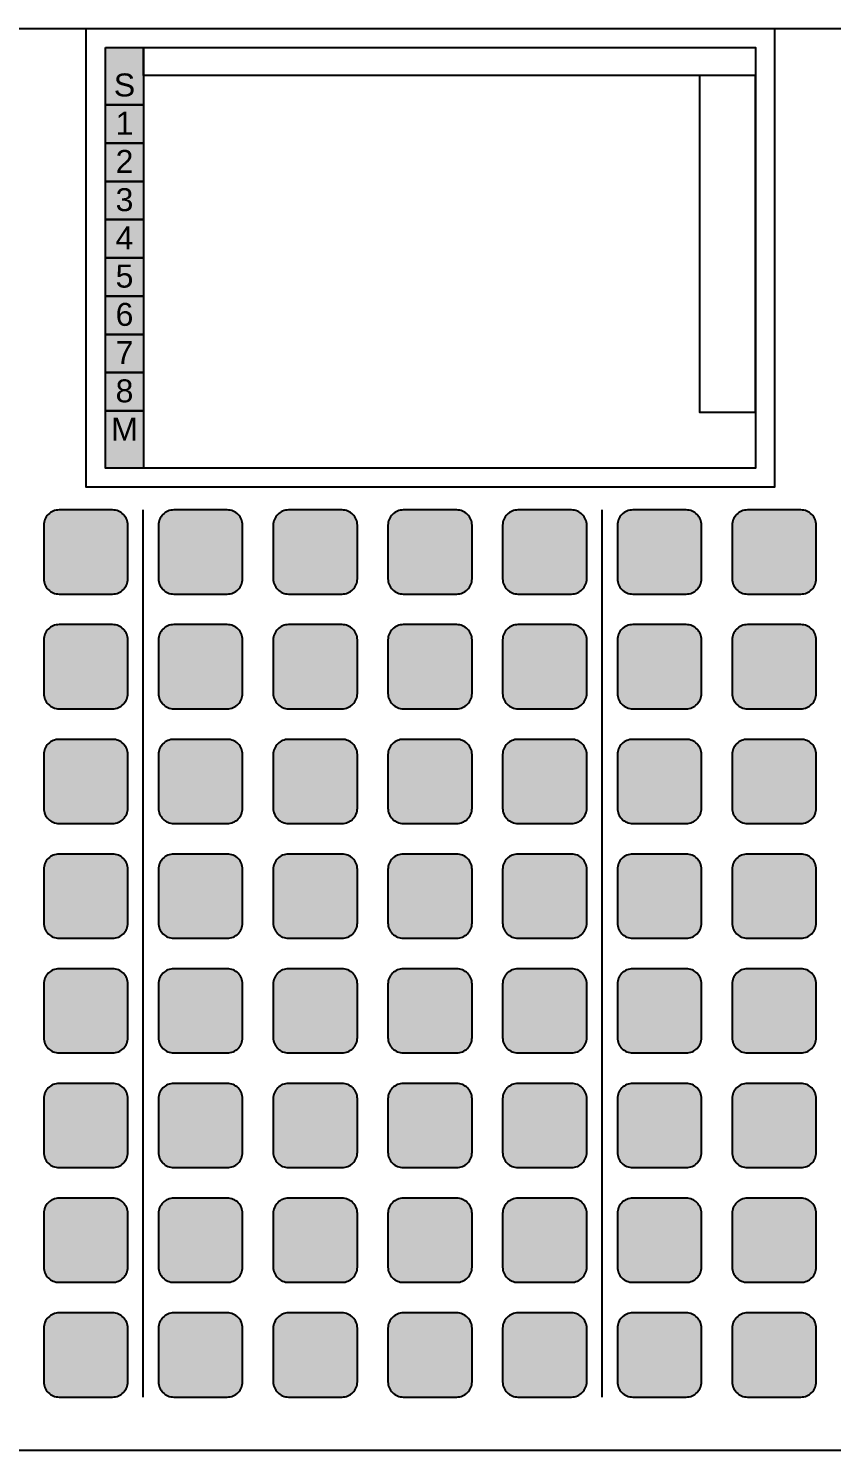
# Model space of a CAD drawing. Header units: millimetres. Extents: x -175 to 2286, y -1714 to 1134.
# Drawn here: x 404.4 to 509.4, y 158.1 to 344 of the extents above; entities that cross this region are included whole.
import ezdxf

# ---------------------------------------------------------------- set-up
doc = ezdxf.new("R2010")
doc.units = ezdxf.units.MM
for name, color, linetype in [('maingrid', 7, 'Continuous'), ('panel', 7, 'Continuous'), ('schrift', 7, 'Continuous')]:
    doc.layers.add(name, color=color, linetype=linetype)
doc.styles.get("Standard").update_dxf_attribs({"font": 'arial.ttf'})

msp = doc.modelspace()

# ---------------------------------------------------------------- hatches: boundary and pattern name
h = msp.add_hatch(color=6)
h.dxf.hatch_style = 1
h.paths.add_polyline_path([(414.469, 334.039), (419.469, 334.039), (419.469, 341.539), (414.469, 341.539)])
h = msp.add_hatch(color=1)
h.dxf.hatch_style = 1
h.paths.add_polyline_path([(419.469, 334.039), (414.469, 334.039), (414.469, 329.039), (419.469, 329.039)])
h = msp.add_hatch(color=6)
h.dxf.hatch_style = 1
h.paths.add_polyline_path([(414.469, 324.039), (419.469, 324.039), (419.469, 329.039), (414.469, 329.039)])
h = msp.add_hatch(color=54)
h.dxf.hatch_style = 1
h.paths.add_polyline_path([(419.469, 324.039), (414.469, 324.039), (414.469, 319.039), (419.469, 319.039)])
h = msp.add_hatch(color=2)
h.dxf.hatch_style = 1
h.paths.add_polyline_path([(419.469, 319.039), (414.469, 319.039), (414.469, 314.039), (419.469, 314.039)])
h = msp.add_hatch(color=150)
h.dxf.hatch_style = 1
h.paths.add_polyline_path([(419.469, 314.039), (414.469, 314.039), (414.469, 309.039), (419.469, 309.039)])
h = msp.add_hatch(color=61)
h.dxf.hatch_style = 1
h.paths.add_polyline_path([(419.469, 309.039), (414.469, 309.039), (414.469, 304.039), (419.469, 304.039)])
h = msp.add_hatch(color=4)
h.dxf.hatch_style = 1
h.paths.add_polyline_path([(419.469, 304.039), (414.469, 304.039), (414.469, 299.039), (419.469, 299.039)])
h = msp.add_hatch(color=3)
h.dxf.hatch_style = 1
h.paths.add_polyline_path([(419.469, 299.039), (414.469, 299.039), (414.469, 294.039), (419.469, 294.039)])
h = msp.add_hatch(color=252)
h.dxf.hatch_style = 1
h.paths.add_polyline_path([(414.469, 294.039), (414.469, 286.539), (419.469, 286.539), (419.469, 294.039)])
at = {"layer": 'maingrid'}
h = msp.add_hatch(color=252, dxfattribs=at)
h.dxf.hatch_style = 1
h.paths.add_polyline_path([(417.411, 279.079, 0.4142136), (415.411, 281.079), (408.411, 281.079, 0.4142136), (406.411, 279.079), (406.411, 272.079, 0.4142136), (408.411, 270.079), (415.411, 270.079, 0.4142136), (417.411, 272.079)])
h = msp.add_hatch(color=252, dxfattribs=at)
h.dxf.hatch_style = 1
h.paths.add_polyline_path([(432.411, 279.079, 0.4142136), (430.411, 281.079), (423.411, 281.079, 0.4142136), (421.411, 279.079), (421.411, 272.079, 0.4142136), (423.411, 270.079), (430.411, 270.079, 0.4142136), (432.411, 272.079)])
h = msp.add_hatch(color=252, dxfattribs=at)
h.dxf.hatch_style = 1
h.paths.add_polyline_path([(447.411, 279.079, 0.4142136), (445.411, 281.079), (438.411, 281.079, 0.4142136), (436.411, 279.079), (436.411, 272.079, 0.4142136), (438.411, 270.079), (445.411, 270.079, 0.4142136), (447.411, 272.079)])
h = msp.add_hatch(color=252, dxfattribs=at)
h.dxf.hatch_style = 1
h.paths.add_polyline_path([(462.411, 279.079, 0.4142136), (460.411, 281.079), (453.411, 281.079, 0.4142136), (451.411, 279.079), (451.411, 272.079, 0.4142136), (453.411, 270.079), (460.411, 270.079, 0.4142136), (462.411, 272.079)])
h = msp.add_hatch(color=252, dxfattribs=at)
h.dxf.hatch_style = 1
h.paths.add_polyline_path([(477.411, 279.079, 0.4142136), (475.411, 281.079), (468.411, 281.079, 0.4142136), (466.411, 279.079), (466.411, 272.079, 0.4142136), (468.411, 270.079), (475.411, 270.079, 0.4142136), (477.411, 272.079)])
h = msp.add_hatch(color=252, dxfattribs=at)
h.dxf.hatch_style = 1
h.paths.add_polyline_path([(492.411, 279.079, 0.4142136), (490.411, 281.079), (483.411, 281.079, 0.4142136), (481.411, 279.079), (481.411, 272.079, 0.4142136), (483.411, 270.079), (490.411, 270.079, 0.4142136), (492.411, 272.079)])
h = msp.add_hatch(color=252, dxfattribs=at)
h.dxf.hatch_style = 1
h.paths.add_polyline_path([(507.411, 279.079, 0.4142136), (505.411, 281.079), (498.411, 281.079, 0.4142136), (496.411, 279.079), (496.411, 272.079, 0.4142136), (498.411, 270.079), (505.411, 270.079, 0.4142136), (507.411, 272.079)])
h = msp.add_hatch(color=252, dxfattribs=at)
h.dxf.hatch_style = 1
h.paths.add_polyline_path([(417.411, 264.079, 0.4142136), (415.411, 266.079), (408.411, 266.079, 0.4142136), (406.411, 264.079), (406.411, 257.079, 0.4142136), (408.411, 255.079), (415.411, 255.079, 0.4142136), (417.411, 257.079)])
h = msp.add_hatch(color=252, dxfattribs=at)
h.dxf.hatch_style = 1
h.paths.add_polyline_path([(432.411, 264.079, 0.4142136), (430.411, 266.079), (423.411, 266.079, 0.4142136), (421.411, 264.079), (421.411, 257.079, 0.4142136), (423.411, 255.079), (430.411, 255.079, 0.4142136), (432.411, 257.079)])
h = msp.add_hatch(color=252, dxfattribs=at)
h.dxf.hatch_style = 1
h.paths.add_polyline_path([(447.411, 264.079, 0.4142136), (445.411, 266.079), (438.411, 266.079, 0.4142136), (436.411, 264.079), (436.411, 257.079, 0.4142136), (438.411, 255.079), (445.411, 255.079, 0.4142136), (447.411, 257.079)])
h = msp.add_hatch(color=252, dxfattribs=at)
h.dxf.hatch_style = 1
h.paths.add_polyline_path([(462.411, 264.079, 0.4142136), (460.411, 266.079), (453.411, 266.079, 0.4142136), (451.411, 264.079), (451.411, 257.079, 0.4142136), (453.411, 255.079), (460.411, 255.079, 0.4142136), (462.411, 257.079)])
h = msp.add_hatch(color=252, dxfattribs=at)
h.dxf.hatch_style = 1
h.paths.add_polyline_path([(477.411, 264.079, 0.4142136), (475.411, 266.079), (468.411, 266.079, 0.4142136), (466.411, 264.079), (466.411, 257.079, 0.4142136), (468.411, 255.079), (475.411, 255.079, 0.4142136), (477.411, 257.079)])
h = msp.add_hatch(color=252, dxfattribs=at)
h.dxf.hatch_style = 1
h.paths.add_polyline_path([(492.411, 264.079, 0.4142136), (490.411, 266.079), (483.411, 266.079, 0.4142136), (481.411, 264.079), (481.411, 257.079, 0.4142136), (483.411, 255.079), (490.411, 255.079, 0.4142136), (492.411, 257.079)])
h = msp.add_hatch(color=252, dxfattribs=at)
h.dxf.hatch_style = 1
h.paths.add_polyline_path([(507.411, 264.079, 0.4142136), (505.411, 266.079), (498.411, 266.079, 0.4142136), (496.411, 264.079), (496.411, 257.079, 0.4142136), (498.411, 255.079), (505.411, 255.079, 0.4142136), (507.411, 257.079)])
h = msp.add_hatch(color=252, dxfattribs=at)
h.dxf.hatch_style = 1
h.paths.add_polyline_path([(417.411, 249.079, 0.4142136), (415.411, 251.079), (408.411, 251.079, 0.4142136), (406.411, 249.079), (406.411, 242.079, 0.4142136), (408.411, 240.079), (415.411, 240.079, 0.4142136), (417.411, 242.079)])
h = msp.add_hatch(color=252, dxfattribs=at)
h.dxf.hatch_style = 1
h.paths.add_polyline_path([(432.411, 249.079, 0.4142136), (430.411, 251.079), (423.411, 251.079, 0.4142136), (421.411, 249.079), (421.411, 242.079, 0.4142136), (423.411, 240.079), (430.411, 240.079, 0.4142136), (432.411, 242.079)])
h = msp.add_hatch(color=252, dxfattribs=at)
h.dxf.hatch_style = 1
h.paths.add_polyline_path([(447.411, 249.079, 0.4142136), (445.411, 251.079), (438.411, 251.079, 0.4142136), (436.411, 249.079), (436.411, 242.079, 0.4142136), (438.411, 240.079), (445.411, 240.079, 0.4142136), (447.411, 242.079)])
h = msp.add_hatch(color=252, dxfattribs=at)
h.dxf.hatch_style = 1
h.paths.add_polyline_path([(462.411, 249.079, 0.4142136), (460.411, 251.079), (453.411, 251.079, 0.4142136), (451.411, 249.079), (451.411, 242.079, 0.4142136), (453.411, 240.079), (460.411, 240.079, 0.4142136), (462.411, 242.079)])
h = msp.add_hatch(color=252, dxfattribs=at)
h.dxf.hatch_style = 1
h.paths.add_polyline_path([(477.411, 249.079, 0.4142136), (475.411, 251.079), (468.411, 251.079, 0.4142136), (466.411, 249.079), (466.411, 242.079, 0.4142136), (468.411, 240.079), (475.411, 240.079, 0.4142136), (477.411, 242.079)])
h = msp.add_hatch(color=252, dxfattribs=at)
h.dxf.hatch_style = 1
h.paths.add_polyline_path([(492.411, 249.079, 0.4142136), (490.411, 251.079), (483.411, 251.079, 0.4142136), (481.411, 249.079), (481.411, 242.079, 0.4142136), (483.411, 240.079), (490.411, 240.079, 0.4142136), (492.411, 242.079)])
h = msp.add_hatch(color=252, dxfattribs=at)
h.dxf.hatch_style = 1
h.paths.add_polyline_path([(507.411, 249.079, 0.4142136), (505.411, 251.079), (498.411, 251.079, 0.4142136), (496.411, 249.079), (496.411, 242.079, 0.4142136), (498.411, 240.079), (505.411, 240.079, 0.4142136), (507.411, 242.079)])
h = msp.add_hatch(color=252, dxfattribs=at)
h.dxf.hatch_style = 1
h.paths.add_polyline_path([(417.411, 234.079, 0.4142136), (415.411, 236.079), (408.411, 236.079, 0.4142136), (406.411, 234.079), (406.411, 227.079, 0.4142136), (408.411, 225.079), (415.411, 225.079, 0.4142136), (417.411, 227.079)])
h = msp.add_hatch(color=252, dxfattribs=at)
h.dxf.hatch_style = 1
h.paths.add_polyline_path([(432.411, 234.079, 0.4142136), (430.411, 236.079), (423.411, 236.079, 0.4142136), (421.411, 234.079), (421.411, 227.079, 0.4142136), (423.411, 225.079), (430.411, 225.079, 0.4142136), (432.411, 227.079)])
h = msp.add_hatch(color=252, dxfattribs=at)
h.dxf.hatch_style = 1
h.paths.add_polyline_path([(447.411, 234.079, 0.4142136), (445.411, 236.079), (438.411, 236.079, 0.4142136), (436.411, 234.079), (436.411, 227.079, 0.4142136), (438.411, 225.079), (445.411, 225.079, 0.4142136), (447.411, 227.079)])
h = msp.add_hatch(color=252, dxfattribs=at)
h.dxf.hatch_style = 1
h.paths.add_polyline_path([(462.411, 234.079, 0.4142136), (460.411, 236.079), (453.411, 236.079, 0.4142136), (451.411, 234.079), (451.411, 227.079, 0.4142136), (453.411, 225.079), (460.411, 225.079, 0.4142136), (462.411, 227.079)])
h = msp.add_hatch(color=252, dxfattribs=at)
h.dxf.hatch_style = 1
h.paths.add_polyline_path([(477.411, 234.079, 0.4142136), (475.411, 236.079), (468.411, 236.079, 0.4142136), (466.411, 234.079), (466.411, 227.079, 0.4142136), (468.411, 225.079), (475.411, 225.079, 0.4142136), (477.411, 227.079)])
h = msp.add_hatch(color=252, dxfattribs=at)
h.dxf.hatch_style = 1
h.paths.add_polyline_path([(492.411, 234.079, 0.4142136), (490.411, 236.079), (483.411, 236.079, 0.4142136), (481.411, 234.079), (481.411, 227.079, 0.4142136), (483.411, 225.079), (490.411, 225.079, 0.4142136), (492.411, 227.079)])
h = msp.add_hatch(color=252, dxfattribs=at)
h.dxf.hatch_style = 1
h.paths.add_polyline_path([(507.411, 234.079, 0.4142136), (505.411, 236.079), (498.411, 236.079, 0.4142136), (496.411, 234.079), (496.411, 227.079, 0.4142136), (498.411, 225.079), (505.411, 225.079, 0.4142136), (507.411, 227.079)])
h = msp.add_hatch(color=252, dxfattribs=at)
h.dxf.hatch_style = 1
h.paths.add_polyline_path([(417.411, 219.079, 0.4142136), (415.411, 221.079), (408.411, 221.079, 0.4142136), (406.411, 219.079), (406.411, 212.079, 0.4142136), (408.411, 210.079), (415.411, 210.079, 0.4142136), (417.411, 212.079)])
h = msp.add_hatch(color=252, dxfattribs=at)
h.dxf.hatch_style = 1
h.paths.add_polyline_path([(432.411, 219.079, 0.4142136), (430.411, 221.079), (423.411, 221.079, 0.4142136), (421.411, 219.079), (421.411, 212.079, 0.4142136), (423.411, 210.079), (430.411, 210.079, 0.4142136), (432.411, 212.079)])
h = msp.add_hatch(color=252, dxfattribs=at)
h.dxf.hatch_style = 1
h.paths.add_polyline_path([(447.411, 219.079, 0.4142136), (445.411, 221.079), (438.411, 221.079, 0.4142136), (436.411, 219.079), (436.411, 212.079, 0.4142136), (438.411, 210.079), (445.411, 210.079, 0.4142136), (447.411, 212.079)])
h = msp.add_hatch(color=252, dxfattribs=at)
h.dxf.hatch_style = 1
h.paths.add_polyline_path([(462.411, 219.079, 0.4142136), (460.411, 221.079), (453.411, 221.079, 0.4142136), (451.411, 219.079), (451.411, 212.079, 0.4142136), (453.411, 210.079), (460.411, 210.079, 0.4142136), (462.411, 212.079)])
h = msp.add_hatch(color=252, dxfattribs=at)
h.dxf.hatch_style = 1
h.paths.add_polyline_path([(477.411, 219.079, 0.4142136), (475.411, 221.079), (468.411, 221.079, 0.4142136), (466.411, 219.079), (466.411, 212.079, 0.4142136), (468.411, 210.079), (475.411, 210.079, 0.4142136), (477.411, 212.079)])
h = msp.add_hatch(color=252, dxfattribs=at)
h.dxf.hatch_style = 1
h.paths.add_polyline_path([(492.411, 219.079, 0.4142136), (490.411, 221.079), (483.411, 221.079, 0.4142136), (481.411, 219.079), (481.411, 212.079, 0.4142136), (483.411, 210.079), (490.411, 210.079, 0.4142136), (492.411, 212.079)])
h = msp.add_hatch(color=252, dxfattribs=at)
h.dxf.hatch_style = 1
h.paths.add_polyline_path([(507.411, 219.079, 0.4142136), (505.411, 221.079), (498.411, 221.079, 0.4142136), (496.411, 219.079), (496.411, 212.079, 0.4142136), (498.411, 210.079), (505.411, 210.079, 0.4142136), (507.411, 212.079)])
h = msp.add_hatch(color=252, dxfattribs=at)
h.dxf.hatch_style = 1
h.paths.add_polyline_path([(417.411, 204.079, 0.4142136), (415.411, 206.079), (408.411, 206.079, 0.4142136), (406.411, 204.079), (406.411, 197.079, 0.4142136), (408.411, 195.079), (415.411, 195.079, 0.4142136), (417.411, 197.079)])
h = msp.add_hatch(color=252, dxfattribs=at)
h.dxf.hatch_style = 1
h.paths.add_polyline_path([(432.411, 204.079, 0.4142136), (430.411, 206.079), (423.411, 206.079, 0.4142136), (421.411, 204.079), (421.411, 197.079, 0.4142136), (423.411, 195.079), (430.411, 195.079, 0.4142136), (432.411, 197.079)])
h = msp.add_hatch(color=252, dxfattribs=at)
h.dxf.hatch_style = 1
h.paths.add_polyline_path([(447.411, 204.079, 0.4142136), (445.411, 206.079), (438.411, 206.079, 0.4142136), (436.411, 204.079), (436.411, 197.079, 0.4142136), (438.411, 195.079), (445.411, 195.079, 0.4142136), (447.411, 197.079)])
h = msp.add_hatch(color=252, dxfattribs=at)
h.dxf.hatch_style = 1
h.paths.add_polyline_path([(462.411, 204.079, 0.4142136), (460.411, 206.079), (453.411, 206.079, 0.4142136), (451.411, 204.079), (451.411, 197.079, 0.4142136), (453.411, 195.079), (460.411, 195.079, 0.4142136), (462.411, 197.079)])
h = msp.add_hatch(color=252, dxfattribs=at)
h.dxf.hatch_style = 1
h.paths.add_polyline_path([(477.411, 204.079, 0.4142136), (475.411, 206.079), (468.411, 206.079, 0.4142136), (466.411, 204.079), (466.411, 197.079, 0.4142136), (468.411, 195.079), (475.411, 195.079, 0.4142136), (477.411, 197.079)])
h = msp.add_hatch(color=252, dxfattribs=at)
h.dxf.hatch_style = 1
h.paths.add_polyline_path([(492.411, 204.079, 0.4142136), (490.411, 206.079), (483.411, 206.079, 0.4142136), (481.411, 204.079), (481.411, 197.079, 0.4142136), (483.411, 195.079), (490.411, 195.079, 0.4142136), (492.411, 197.079)])
h = msp.add_hatch(color=252, dxfattribs=at)
h.dxf.hatch_style = 1
h.paths.add_polyline_path([(507.411, 204.079, 0.4142136), (505.411, 206.079), (498.411, 206.079, 0.4142136), (496.411, 204.079), (496.411, 197.079, 0.4142136), (498.411, 195.079), (505.411, 195.079, 0.4142136), (507.411, 197.079)])
h = msp.add_hatch(color=252, dxfattribs=at)
h.dxf.hatch_style = 1
h.paths.add_polyline_path([(417.411, 189.079, 0.4142136), (415.411, 191.079), (408.411, 191.079, 0.4142136), (406.411, 189.079), (406.411, 182.079, 0.4142136), (408.411, 180.079), (415.411, 180.079, 0.4142136), (417.411, 182.079)])
h = msp.add_hatch(color=252, dxfattribs=at)
h.dxf.hatch_style = 1
h.paths.add_polyline_path([(432.411, 189.079, 0.4142136), (430.411, 191.079), (423.411, 191.079, 0.4142136), (421.411, 189.079), (421.411, 182.079, 0.4142136), (423.411, 180.079), (430.411, 180.079, 0.4142136), (432.411, 182.079)])
h = msp.add_hatch(color=252, dxfattribs=at)
h.dxf.hatch_style = 1
h.paths.add_polyline_path([(447.411, 189.079, 0.4142136), (445.411, 191.079), (438.411, 191.079, 0.4142136), (436.411, 189.079), (436.411, 182.079, 0.4142136), (438.411, 180.079), (445.411, 180.079, 0.4142136), (447.411, 182.079)])
h = msp.add_hatch(color=252, dxfattribs=at)
h.dxf.hatch_style = 1
h.paths.add_polyline_path([(462.411, 189.079, 0.4142136), (460.411, 191.079), (453.411, 191.079, 0.4142136), (451.411, 189.079), (451.411, 182.079, 0.4142136), (453.411, 180.079), (460.411, 180.079, 0.4142136), (462.411, 182.079)])
h = msp.add_hatch(color=252, dxfattribs=at)
h.dxf.hatch_style = 1
h.paths.add_polyline_path([(477.411, 189.079, 0.4142136), (475.411, 191.079), (468.411, 191.079, 0.4142136), (466.411, 189.079), (466.411, 182.079, 0.4142136), (468.411, 180.079), (475.411, 180.079, 0.4142136), (477.411, 182.079)])
h = msp.add_hatch(color=252, dxfattribs=at)
h.dxf.hatch_style = 1
h.paths.add_polyline_path([(492.411, 189.079, 0.4142136), (490.411, 191.079), (483.411, 191.079, 0.4142136), (481.411, 189.079), (481.411, 182.079, 0.4142136), (483.411, 180.079), (490.411, 180.079, 0.4142136), (492.411, 182.079)])
h = msp.add_hatch(color=252, dxfattribs=at)
h.dxf.hatch_style = 1
h.paths.add_polyline_path([(507.411, 189.079, 0.4142136), (505.411, 191.079), (498.411, 191.079, 0.4142136), (496.411, 189.079), (496.411, 182.079, 0.4142136), (498.411, 180.079), (505.411, 180.079, 0.4142136), (507.411, 182.079)])
h = msp.add_hatch(color=252, dxfattribs=at)
h.dxf.hatch_style = 1
h.paths.add_polyline_path([(417.411, 174.079, 0.4142136), (415.411, 176.079), (408.411, 176.079, 0.4142136), (406.411, 174.079), (406.411, 167.079, 0.4142136), (408.411, 165.079), (415.411, 165.079, 0.4142136), (417.411, 167.079)])
h = msp.add_hatch(color=252, dxfattribs=at)
h.dxf.hatch_style = 1
h.paths.add_polyline_path([(432.411, 174.079, 0.4142136), (430.411, 176.079), (423.411, 176.079, 0.4142136), (421.411, 174.079), (421.411, 167.079, 0.4142136), (423.411, 165.079), (430.411, 165.079, 0.4142136), (432.411, 167.079)])
h = msp.add_hatch(color=252, dxfattribs=at)
h.dxf.hatch_style = 1
h.paths.add_polyline_path([(447.411, 174.079, 0.4142136), (445.411, 176.079), (438.411, 176.079, 0.4142136), (436.411, 174.079), (436.411, 167.079, 0.4142136), (438.411, 165.079), (445.411, 165.079, 0.4142136), (447.411, 167.079)])
h = msp.add_hatch(color=252, dxfattribs=at)
h.dxf.hatch_style = 1
h.paths.add_polyline_path([(462.411, 174.079, 0.4142136), (460.411, 176.079), (453.411, 176.079, 0.4142136), (451.411, 174.079), (451.411, 167.079, 0.4142136), (453.411, 165.079), (460.411, 165.079, 0.4142136), (462.411, 167.079)])
h = msp.add_hatch(color=252, dxfattribs=at)
h.dxf.hatch_style = 1
h.paths.add_polyline_path([(477.411, 174.079, 0.4142136), (475.411, 176.079), (468.411, 176.079, 0.4142136), (466.411, 174.079), (466.411, 167.079, 0.4142136), (468.411, 165.079), (475.411, 165.079, 0.4142136), (477.411, 167.079)])
h = msp.add_hatch(color=252, dxfattribs=at)
h.dxf.hatch_style = 1
h.paths.add_polyline_path([(492.411, 174.079, 0.4142136), (490.411, 176.079), (483.411, 176.079, 0.4142136), (481.411, 174.079), (481.411, 167.079, 0.4142136), (483.411, 165.079), (490.411, 165.079, 0.4142136), (492.411, 167.079)])
h = msp.add_hatch(color=252, dxfattribs=at)
h.dxf.hatch_style = 1
h.paths.add_polyline_path([(507.411, 174.079, 0.4142136), (505.411, 176.079), (498.411, 176.079, 0.4142136), (496.411, 174.079), (496.411, 167.079, 0.4142136), (498.411, 165.079), (505.411, 165.079, 0.4142136), (507.411, 167.079)])

# ---------------------------------------------------------------- linework, layer by layer
for p, q in [((419.411, 165.079), (419.411, 281.079)), ((479.411, 165.079), (479.411, 281.079))]:
    msp.add_line(p, q)
for points in [[(294.411, 344.039), (604.411, 344.039), (604.411, 158.079), (294.411, 158.079)], [(411.969, 344.039), (501.969, 344.039), (501.969, 284.039), (411.969, 284.039)], [(414.469, 341.539), (499.469, 341.539), (499.469, 286.539), (414.469, 286.539)], [(414.469, 341.539), (419.469, 341.539), (419.469, 334.039), (414.469, 334.039)], [(419.469, 341.539), (499.469, 341.539), (499.469, 337.873), (419.469, 337.873)], [(499.469, 337.873), (492.136, 337.873), (492.136, 293.873), (499.469, 293.873)], [(414.469, 334.039), (419.469, 334.039), (419.469, 329.039), (414.469, 329.039)], [(414.469, 329.039), (419.469, 329.039), (419.469, 324.039), (414.469, 324.039)], [(414.469, 324.039), (419.469, 324.039), (419.469, 319.039), (414.469, 319.039)], [(414.469, 319.039), (419.469, 319.039), (419.469, 314.039), (414.469, 314.039)], [(414.469, 314.039), (419.469, 314.039), (419.469, 309.039), (414.469, 309.039)], [(414.469, 309.039), (419.469, 309.039), (419.469, 304.039), (414.469, 304.039)], [(414.469, 304.039), (419.469, 304.039), (419.469, 299.039), (414.469, 299.039)], [(414.469, 299.039), (419.469, 299.039), (419.469, 294.039), (414.469, 294.039)], [(414.469, 294.039), (419.469, 294.039), (419.469, 286.539), (414.469, 286.539)]]:
    msp.add_lwpolyline(points, close=True)
at = {"layer": 'panel'}
for points in [[(408.411, 270.079), (415.411, 270.079, 0.4142136), (417.411, 272.079), (417.411, 279.079, 0.4142136), (415.411, 281.079), (408.411, 281.079, 0.4142136), (406.411, 279.079), (406.411, 272.079, 0.4142136)], [(423.411, 270.079), (430.411, 270.079, 0.4142136), (432.411, 272.079), (432.411, 279.079, 0.4142136), (430.411, 281.079), (423.411, 281.079, 0.4142136), (421.411, 279.079), (421.411, 272.079, 0.4142136)], [(438.411, 270.079), (445.411, 270.079, 0.4142136), (447.411, 272.079), (447.411, 279.079, 0.4142136), (445.411, 281.079), (438.411, 281.079, 0.4142136), (436.411, 279.079), (436.411, 272.079, 0.4142136)], [(453.411, 270.079), (460.411, 270.079, 0.4142136), (462.411, 272.079), (462.411, 279.079, 0.4142136), (460.411, 281.079), (453.411, 281.079, 0.4142136), (451.411, 279.079), (451.411, 272.079, 0.4142136)], [(468.411, 270.079), (475.411, 270.079, 0.4142136), (477.411, 272.079), (477.411, 279.079, 0.4142136), (475.411, 281.079), (468.411, 281.079, 0.4142136), (466.411, 279.079), (466.411, 272.079, 0.4142136)], [(483.411, 270.079), (490.411, 270.079, 0.4142136), (492.411, 272.079), (492.411, 279.079, 0.4142136), (490.411, 281.079), (483.411, 281.079, 0.4142136), (481.411, 279.079), (481.411, 272.079, 0.4142136)], [(498.411, 270.079), (505.411, 270.079, 0.4142136), (507.411, 272.079), (507.411, 279.079, 0.4142136), (505.411, 281.079), (498.411, 281.079, 0.4142136), (496.411, 279.079), (496.411, 272.079, 0.4142136)], [(408.411, 255.079), (415.411, 255.079, 0.4142136), (417.411, 257.079), (417.411, 264.079, 0.4142136), (415.411, 266.079), (408.411, 266.079, 0.4142136), (406.411, 264.079), (406.411, 257.079, 0.4142136)], [(423.411, 255.079), (430.411, 255.079, 0.4142136), (432.411, 257.079), (432.411, 264.079, 0.4142136), (430.411, 266.079), (423.411, 266.079, 0.4142136), (421.411, 264.079), (421.411, 257.079, 0.4142136)], [(438.411, 255.079), (445.411, 255.079, 0.4142136), (447.411, 257.079), (447.411, 264.079, 0.4142136), (445.411, 266.079), (438.411, 266.079, 0.4142136), (436.411, 264.079), (436.411, 257.079, 0.4142136)], [(453.411, 255.079), (460.411, 255.079, 0.4142136), (462.411, 257.079), (462.411, 264.079, 0.4142136), (460.411, 266.079), (453.411, 266.079, 0.4142136), (451.411, 264.079), (451.411, 257.079, 0.4142136)], [(468.411, 255.079), (475.411, 255.079, 0.4142136), (477.411, 257.079), (477.411, 264.079, 0.4142136), (475.411, 266.079), (468.411, 266.079, 0.4142136), (466.411, 264.079), (466.411, 257.079, 0.4142136)], [(483.411, 255.079), (490.411, 255.079, 0.4142136), (492.411, 257.079), (492.411, 264.079, 0.4142136), (490.411, 266.079), (483.411, 266.079, 0.4142136), (481.411, 264.079), (481.411, 257.079, 0.4142136)], [(498.411, 255.079), (505.411, 255.079, 0.4142136), (507.411, 257.079), (507.411, 264.079, 0.4142136), (505.411, 266.079), (498.411, 266.079, 0.4142136), (496.411, 264.079), (496.411, 257.079, 0.4142136)], [(408.411, 240.079), (415.411, 240.079, 0.4142136), (417.411, 242.079), (417.411, 249.079, 0.4142136), (415.411, 251.079), (408.411, 251.079, 0.4142136), (406.411, 249.079), (406.411, 242.079, 0.4142136)], [(423.411, 240.079), (430.411, 240.079, 0.4142136), (432.411, 242.079), (432.411, 249.079, 0.4142136), (430.411, 251.079), (423.411, 251.079, 0.4142136), (421.411, 249.079), (421.411, 242.079, 0.4142136)], [(438.411, 240.079), (445.411, 240.079, 0.4142136), (447.411, 242.079), (447.411, 249.079, 0.4142136), (445.411, 251.079), (438.411, 251.079, 0.4142136), (436.411, 249.079), (436.411, 242.079, 0.4142136)], [(453.411, 240.079), (460.411, 240.079, 0.4142136), (462.411, 242.079), (462.411, 249.079, 0.4142136), (460.411, 251.079), (453.411, 251.079, 0.4142136), (451.411, 249.079), (451.411, 242.079, 0.4142136)], [(468.411, 240.079), (475.411, 240.079, 0.4142136), (477.411, 242.079), (477.411, 249.079, 0.4142136), (475.411, 251.079), (468.411, 251.079, 0.4142136), (466.411, 249.079), (466.411, 242.079, 0.4142136)], [(483.411, 240.079), (490.411, 240.079, 0.4142136), (492.411, 242.079), (492.411, 249.079, 0.4142136), (490.411, 251.079), (483.411, 251.079, 0.4142136), (481.411, 249.079), (481.411, 242.079, 0.4142136)], [(498.411, 240.079), (505.411, 240.079, 0.4142136), (507.411, 242.079), (507.411, 249.079, 0.4142136), (505.411, 251.079), (498.411, 251.079, 0.4142136), (496.411, 249.079), (496.411, 242.079, 0.4142136)], [(408.411, 225.079), (415.411, 225.079, 0.4142136), (417.411, 227.079), (417.411, 234.079, 0.4142136), (415.411, 236.079), (408.411, 236.079, 0.4142136), (406.411, 234.079), (406.411, 227.079, 0.4142136)], [(423.411, 225.079), (430.411, 225.079, 0.4142136), (432.411, 227.079), (432.411, 234.079, 0.4142136), (430.411, 236.079), (423.411, 236.079, 0.4142136), (421.411, 234.079), (421.411, 227.079, 0.4142136)], [(438.411, 225.079), (445.411, 225.079, 0.4142136), (447.411, 227.079), (447.411, 234.079, 0.4142136), (445.411, 236.079), (438.411, 236.079, 0.4142136), (436.411, 234.079), (436.411, 227.079, 0.4142136)], [(453.411, 225.079), (460.411, 225.079, 0.4142136), (462.411, 227.079), (462.411, 234.079, 0.4142136), (460.411, 236.079), (453.411, 236.079, 0.4142136), (451.411, 234.079), (451.411, 227.079, 0.4142136)], [(468.411, 225.079), (475.411, 225.079, 0.4142136), (477.411, 227.079), (477.411, 234.079, 0.4142136), (475.411, 236.079), (468.411, 236.079, 0.4142136), (466.411, 234.079), (466.411, 227.079, 0.4142136)], [(483.411, 225.079), (490.411, 225.079, 0.4142136), (492.411, 227.079), (492.411, 234.079, 0.4142136), (490.411, 236.079), (483.411, 236.079, 0.4142136), (481.411, 234.079), (481.411, 227.079, 0.4142136)], [(498.411, 225.079), (505.411, 225.079, 0.4142136), (507.411, 227.079), (507.411, 234.079, 0.4142136), (505.411, 236.079), (498.411, 236.079, 0.4142136), (496.411, 234.079), (496.411, 227.079, 0.4142136)], [(408.411, 210.079), (415.411, 210.079, 0.4142136), (417.411, 212.079), (417.411, 219.079, 0.4142136), (415.411, 221.079), (408.411, 221.079, 0.4142136), (406.411, 219.079), (406.411, 212.079, 0.4142136)], [(423.411, 210.079), (430.411, 210.079, 0.4142136), (432.411, 212.079), (432.411, 219.079, 0.4142136), (430.411, 221.079), (423.411, 221.079, 0.4142136), (421.411, 219.079), (421.411, 212.079, 0.4142136)], [(438.411, 210.079), (445.411, 210.079, 0.4142136), (447.411, 212.079), (447.411, 219.079, 0.4142136), (445.411, 221.079), (438.411, 221.079, 0.4142136), (436.411, 219.079), (436.411, 212.079, 0.4142136)], [(453.411, 210.079), (460.411, 210.079, 0.4142136), (462.411, 212.079), (462.411, 219.079, 0.4142136), (460.411, 221.079), (453.411, 221.079, 0.4142136), (451.411, 219.079), (451.411, 212.079, 0.4142136)], [(468.411, 210.079), (475.411, 210.079, 0.4142136), (477.411, 212.079), (477.411, 219.079, 0.4142136), (475.411, 221.079), (468.411, 221.079, 0.4142136), (466.411, 219.079), (466.411, 212.079, 0.4142136)], [(483.411, 210.079), (490.411, 210.079, 0.4142136), (492.411, 212.079), (492.411, 219.079, 0.4142136), (490.411, 221.079), (483.411, 221.079, 0.4142136), (481.411, 219.079), (481.411, 212.079, 0.4142136)], [(498.411, 210.079), (505.411, 210.079, 0.4142136), (507.411, 212.079), (507.411, 219.079, 0.4142136), (505.411, 221.079), (498.411, 221.079, 0.4142136), (496.411, 219.079), (496.411, 212.079, 0.4142136)], [(408.411, 195.079), (415.411, 195.079, 0.4142136), (417.411, 197.079), (417.411, 204.079, 0.4142136), (415.411, 206.079), (408.411, 206.079, 0.4142136), (406.411, 204.079), (406.411, 197.079, 0.4142136)], [(423.411, 195.079), (430.411, 195.079, 0.4142136), (432.411, 197.079), (432.411, 204.079, 0.4142136), (430.411, 206.079), (423.411, 206.079, 0.4142136), (421.411, 204.079), (421.411, 197.079, 0.4142136)], [(438.411, 195.079), (445.411, 195.079, 0.4142136), (447.411, 197.079), (447.411, 204.079, 0.4142136), (445.411, 206.079), (438.411, 206.079, 0.4142136), (436.411, 204.079), (436.411, 197.079, 0.4142136)], [(453.411, 195.079), (460.411, 195.079, 0.4142136), (462.411, 197.079), (462.411, 204.079, 0.4142136), (460.411, 206.079), (453.411, 206.079, 0.4142136), (451.411, 204.079), (451.411, 197.079, 0.4142136)], [(468.411, 195.079), (475.411, 195.079, 0.4142136), (477.411, 197.079), (477.411, 204.079, 0.4142136), (475.411, 206.079), (468.411, 206.079, 0.4142136), (466.411, 204.079), (466.411, 197.079, 0.4142136)], [(483.411, 195.079), (490.411, 195.079, 0.4142136), (492.411, 197.079), (492.411, 204.079, 0.4142136), (490.411, 206.079), (483.411, 206.079, 0.4142136), (481.411, 204.079), (481.411, 197.079, 0.4142136)], [(498.411, 195.079), (505.411, 195.079, 0.4142136), (507.411, 197.079), (507.411, 204.079, 0.4142136), (505.411, 206.079), (498.411, 206.079, 0.4142136), (496.411, 204.079), (496.411, 197.079, 0.4142136)], [(408.411, 180.079), (415.411, 180.079, 0.4142136), (417.411, 182.079), (417.411, 189.079, 0.4142136), (415.411, 191.079), (408.411, 191.079, 0.4142136), (406.411, 189.079), (406.411, 182.079, 0.4142136)], [(423.411, 180.079), (430.411, 180.079, 0.4142136), (432.411, 182.079), (432.411, 189.079, 0.4142136), (430.411, 191.079), (423.411, 191.079, 0.4142136), (421.411, 189.079), (421.411, 182.079, 0.4142136)], [(438.411, 180.079), (445.411, 180.079, 0.4142136), (447.411, 182.079), (447.411, 189.079, 0.4142136), (445.411, 191.079), (438.411, 191.079, 0.4142136), (436.411, 189.079), (436.411, 182.079, 0.4142136)], [(453.411, 180.079), (460.411, 180.079, 0.4142136), (462.411, 182.079), (462.411, 189.079, 0.4142136), (460.411, 191.079), (453.411, 191.079, 0.4142136), (451.411, 189.079), (451.411, 182.079, 0.4142136)], [(468.411, 180.079), (475.411, 180.079, 0.4142136), (477.411, 182.079), (477.411, 189.079, 0.4142136), (475.411, 191.079), (468.411, 191.079, 0.4142136), (466.411, 189.079), (466.411, 182.079, 0.4142136)], [(483.411, 180.079), (490.411, 180.079, 0.4142136), (492.411, 182.079), (492.411, 189.079, 0.4142136), (490.411, 191.079), (483.411, 191.079, 0.4142136), (481.411, 189.079), (481.411, 182.079, 0.4142136)], [(498.411, 180.079), (505.411, 180.079, 0.4142136), (507.411, 182.079), (507.411, 189.079, 0.4142136), (505.411, 191.079), (498.411, 191.079, 0.4142136), (496.411, 189.079), (496.411, 182.079, 0.4142136)], [(408.411, 165.079), (415.411, 165.079, 0.4142136), (417.411, 167.079), (417.411, 174.079, 0.4142136), (415.411, 176.079), (408.411, 176.079, 0.4142136), (406.411, 174.079), (406.411, 167.079, 0.4142136)], [(423.411, 165.079), (430.411, 165.079, 0.4142136), (432.411, 167.079), (432.411, 174.079, 0.4142136), (430.411, 176.079), (423.411, 176.079, 0.4142136), (421.411, 174.079), (421.411, 167.079, 0.4142136)], [(438.411, 165.079), (445.411, 165.079, 0.4142136), (447.411, 167.079), (447.411, 174.079, 0.4142136), (445.411, 176.079), (438.411, 176.079, 0.4142136), (436.411, 174.079), (436.411, 167.079, 0.4142136)], [(453.411, 165.079), (460.411, 165.079, 0.4142136), (462.411, 167.079), (462.411, 174.079, 0.4142136), (460.411, 176.079), (453.411, 176.079, 0.4142136), (451.411, 174.079), (451.411, 167.079, 0.4142136)], [(468.411, 165.079), (475.411, 165.079, 0.4142136), (477.411, 167.079), (477.411, 174.079, 0.4142136), (475.411, 176.079), (468.411, 176.079, 0.4142136), (466.411, 174.079), (466.411, 167.079, 0.4142136)], [(483.411, 165.079), (490.411, 165.079, 0.4142136), (492.411, 167.079), (492.411, 174.079, 0.4142136), (490.411, 176.079), (483.411, 176.079, 0.4142136), (481.411, 174.079), (481.411, 167.079, 0.4142136)], [(498.411, 165.079), (505.411, 165.079, 0.4142136), (507.411, 167.079), (507.411, 174.079, 0.4142136), (505.411, 176.079), (498.411, 176.079, 0.4142136), (496.411, 174.079), (496.411, 167.079, 0.4142136)]]:
    msp.add_lwpolyline(points, format="xyb", close=True, dxfattribs=at)

# ---------------------------------------------------------------- texts
at = {"layer": 'schrift', "char_height": 3, "attachment_point": 2}
for s, insert in [('S', (416.969, 338.149)), ('1', (416.969, 333.149)), ('2', (416.969, 328.149)), ('3', (416.969, 323.149)), ('4', (416.969, 318.149)), ('5', (416.969, 313.149)), ('6', (416.969, 308.149)), ('7', (416.969, 303.149)), ('8', (416.969, 298.149)), ('M', (416.969, 293.149))]:
    msp.add_mtext_dynamic_manual_height_columns(s, width=27.57727, gutter_width=12.5, heights=[0], dxfattribs=dict(at, insert=insert))

doc.saveas('drawing.dxf')
